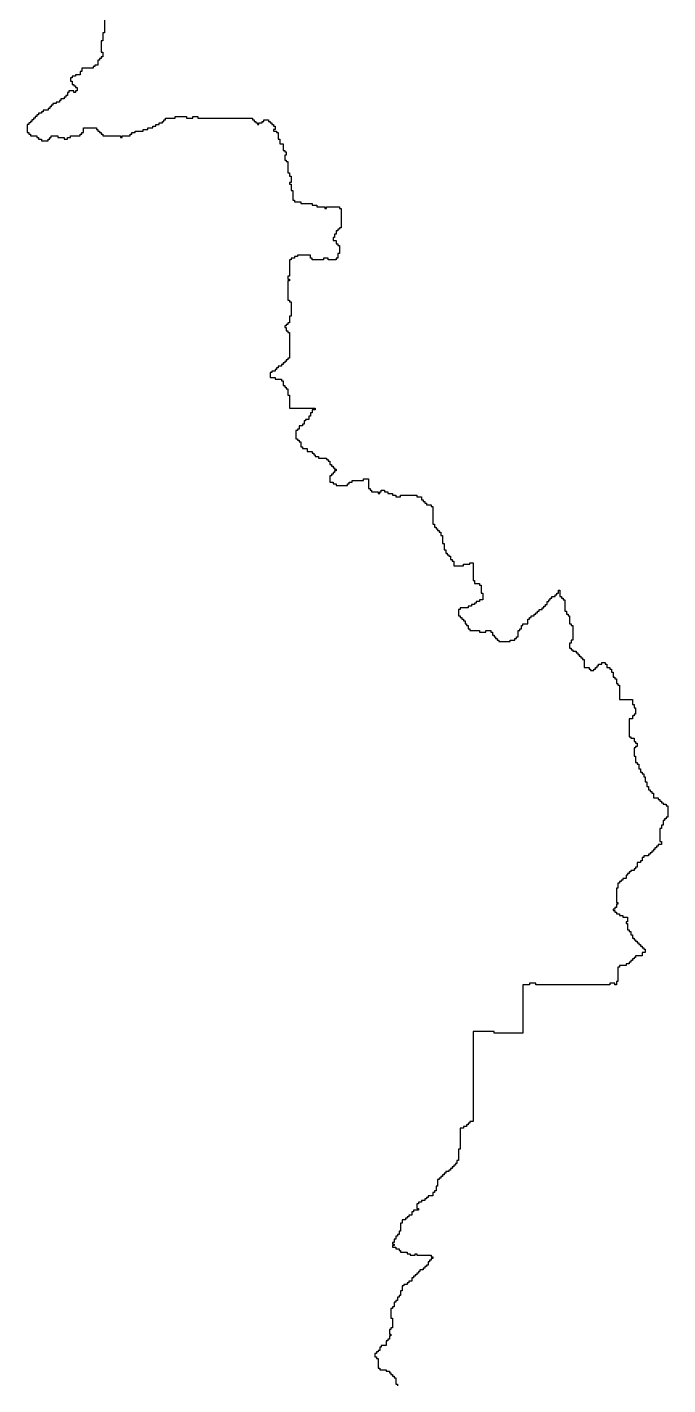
# Model space of a CAD drawing. Header units: inches. Extents: x -98695 to 376223, y 1122520 to 1501782.
# Drawn here: x 198607 to 210884, y 1259437 to 1285437 of the extents above; entities that cross this region are included whole.
import ezdxf

# ---------------------------------------------------------------- set-up
doc = ezdxf.new("R2010")
doc.units = ezdxf.units.IN
doc.header["$MEASUREMENT"] = 0
doc.layers.add('subs1', color=7, linetype='Continuous', true_color=0xc8dcf7)

msp = doc.modelspace()

# ---------------------------------------------------------------- linework, layer by layer
at = {"layer": 'subs1'}
msp.add_polyline3d([(200088, 1285576, 0), (200088, 1285329, 0), (200057, 1285329, 0), (200057, 1285175, 0), (200026, 1285175, 0), (200026, 1284959, 0), (200057, 1284959, 0), (200057, 1284867, 0), (200026, 1284867, 0), (200026, 1284836, 0), (199995, 1284836, 0), (199995, 1284805, 0), (199964, 1284805, 0), (199964, 1284712, 0), (199903, 1284712, 0), (199903, 1284681, 0), (199872, 1284681, 0), (199872, 1284651, 0), (199656, 1284651, 0), (199656, 1284589, 0), (199625, 1284589, 0), (199625, 1284527, 0), (199532, 1284527, 0), (199532, 1284496, 0), (199471, 1284496, 0), (199471, 1284466, 0), (199440, 1284466, 0), (199440, 1284404, 0), (199471, 1284404, 0), (199471, 1284342, 0), (199502, 1284342, 0), (199502, 1284311, 0), (199532, 1284311, 0), (199532, 1284280, 0), (199563, 1284280, 0), (199563, 1284219, 0), (199532, 1284219, 0), (199532, 1284188, 0), (199502, 1284188, 0), (199502, 1284219, 0), (199409, 1284219, 0), (199409, 1284188, 0), (199378, 1284188, 0), (199378, 1284126, 0), (199347, 1284126, 0), (199347, 1284095, 0), (199316, 1284095, 0), (199316, 1284065, 0), (199255, 1284065, 0), (199255, 1284034, 0), (199224, 1284034, 0), (199224, 1284003, 0), (199162, 1284003, 0), (199162, 1283972, 0), (199101, 1283972, 0), (199101, 1283941, 0), (199070, 1283941, 0), (199070, 1283910, 0), (199039, 1283910, 0), (199039, 1283879, 0), (199008, 1283879, 0), (199008, 1283849, 0), (198915, 1283849, 0), (198915, 1283818, 0), (198885, 1283818, 0), (198885, 1283787, 0), (198823, 1283787, 0), (198823, 1283756, 0), (198792, 1283756, 0), (198792, 1283725, 0), (198761, 1283725, 0), (198761, 1283694, 0), (198730, 1283694, 0), (198730, 1283664, 0), (198700, 1283664, 0), (198700, 1283633, 0), (198669, 1283633, 0), (198669, 1283602, 0), (198638, 1283602, 0), (198638, 1283571, 0), (198607, 1283571, 0), (198607, 1283417, 0), (198638, 1283417, 0), (198638, 1283386, 0), (198669, 1283386, 0), (198669, 1283355, 0), (198792, 1283355, 0), (198792, 1283324, 0), (198823, 1283324, 0), (198823, 1283293, 0), (198885, 1283293, 0), (198885, 1283263, 0), (199008, 1283263, 0), (199008, 1283293, 0), (199039, 1283293, 0), (199039, 1283324, 0), (199070, 1283324, 0), (199070, 1283355, 0), (199193, 1283355, 0), (199193, 1283324, 0), (199316, 1283324, 0), (199316, 1283293, 0), (199378, 1283293, 0), (199378, 1283324, 0), (199440, 1283324, 0), (199440, 1283355, 0), (199625, 1283355, 0), (199625, 1283386, 0), (199656, 1283386, 0), (199656, 1283417, 0), (199687, 1283417, 0), (199687, 1283509, 0), (199933, 1283509, 0), (199933, 1283478, 0), (199964, 1283478, 0), (199964, 1283448, 0), (199995, 1283448, 0), (199995, 1283417, 0), (200026, 1283417, 0), (200026, 1283386, 0), (200057, 1283386, 0), (200057, 1283355, 0), (200396, 1283355, 0), (200396, 1283324, 0), (200427, 1283324, 0), (200427, 1283355, 0), (200581, 1283355, 0), (200581, 1283386, 0), (200612, 1283386, 0), (200612, 1283417, 0), (200674, 1283417, 0), (200674, 1283448, 0), (200828, 1283448, 0), (200828, 1283478, 0), (200921, 1283478, 0), (200921, 1283509, 0), (201013, 1283509, 0), (201013, 1283540, 0), (201075, 1283540, 0), (201075, 1283571, 0), (201136, 1283571, 0), (201136, 1283602, 0), (201198, 1283602, 0), (201198, 1283633, 0), (201229, 1283633, 0), (201229, 1283664, 0), (201260, 1283664, 0), (201260, 1283694, 0), (201445, 1283694, 0), (201445, 1283725, 0), (201661, 1283725, 0), (201661, 1283694, 0), (201784, 1283694, 0), (201784, 1283725, 0), (201877, 1283725, 0), (201877, 1283694, 0), (202926, 1283694, 0), (202926, 1283664, 0), (202956, 1283664, 0), (202956, 1283633, 0), (202987, 1283633, 0), (202987, 1283602, 0), (203018, 1283602, 0), (203018, 1283571, 0), (203049, 1283571, 0), (203049, 1283602, 0), (203111, 1283602, 0), (203111, 1283633, 0), (203141, 1283633, 0), (203141, 1283664, 0), (203234, 1283664, 0), (203234, 1283633, 0), (203265, 1283633, 0), (203265, 1283602, 0), (203296, 1283602, 0), (203296, 1283571, 0), (203327, 1283571, 0), (203327, 1283540, 0), (203357, 1283540, 0), (203357, 1283478, 0), (203327, 1283478, 0), (203327, 1283448, 0), (203388, 1283448, 0), (203388, 1283417, 0), (203419, 1283417, 0), (203419, 1283293, 0), (203450, 1283293, 0), (203450, 1283201, 0), (203512, 1283201, 0), (203512, 1283077, 0), (203542, 1283077, 0), (203542, 1283047, 0), (203573, 1283047, 0), (203573, 1282985, 0), (203542, 1282985, 0), (203542, 1282892, 0), (203573, 1282892, 0), (203573, 1282862, 0), (203604, 1282862, 0), (203604, 1282646, 0), (203635, 1282646, 0), (203635, 1282584, 0), (203666, 1282584, 0), (203666, 1282461, 0), (203635, 1282461, 0), (203635, 1282430, 0), (203666, 1282430, 0), (203666, 1282306, 0), (203697, 1282306, 0), (203697, 1282121, 0), (203728, 1282121, 0), (203728, 1282090, 0), (203851, 1282090, 0), (203851, 1282059, 0), (204067, 1282059, 0), (204067, 1282029, 0), (204159, 1282029, 0), (204159, 1281998, 0), (204314, 1281998, 0), (204314, 1281967, 0), (204345, 1281967, 0), (204345, 1281998, 0), (204591, 1281998, 0), (204591, 1281967, 0), (204622, 1281967, 0), (204622, 1281597, 0), (204591, 1281597, 0), (204591, 1281566, 0), (204560, 1281566, 0), (204560, 1281535, 0), (204530, 1281535, 0), (204530, 1281473, 0), (204499, 1281473, 0), (204499, 1281412, 0), (204468, 1281412, 0), (204468, 1281350, 0), (204530, 1281350, 0), (204530, 1281288, 0), (204560, 1281288, 0), (204560, 1281257, 0), (204591, 1281257, 0), (204591, 1281103, 0), (204560, 1281103, 0), (204560, 1281011, 0), (204530, 1281011, 0), (204530, 1280980, 0), (204375, 1280980, 0), (204375, 1281011, 0), (204283, 1281011, 0), (204283, 1280980, 0), (204067, 1280980, 0), (204067, 1281011, 0), (204036, 1281011, 0), (204036, 1281072, 0), (203789, 1281072, 0), (203789, 1281042, 0), (203728, 1281042, 0), (203728, 1281011, 0), (203666, 1281011, 0), (203666, 1280980, 0), (203635, 1280980, 0), (203635, 1280671, 0), (203604, 1280671, 0), (203604, 1280610, 0), (203635, 1280610, 0), (203635, 1280579, 0), (203604, 1280579, 0), (203604, 1280209, 0), (203635, 1280209, 0), (203635, 1280178, 0), (203666, 1280178, 0), (203666, 1279900, 0), (203635, 1279900, 0), (203635, 1279777, 0), (203604, 1279777, 0), (203604, 1279746, 0), (203573, 1279746, 0), (203573, 1279715, 0), (203542, 1279715, 0), (203542, 1279684, 0), (203573, 1279684, 0), (203573, 1279623, 0), (203604, 1279623, 0), (203604, 1279592, 0), (203635, 1279592, 0), (203635, 1279098, 0), (203604, 1279098, 0), (203604, 1279067, 0), (203573, 1279067, 0), (203573, 1279037, 0), (203542, 1279037, 0), (203542, 1279006, 0), (203512, 1279006, 0), (203512, 1278975, 0), (203481, 1278975, 0), (203481, 1278944, 0), (203419, 1278944, 0), (203419, 1278913, 0), (203388, 1278913, 0), (203388, 1278882, 0), (203357, 1278882, 0), (203357, 1278851, 0), (203296, 1278851, 0), (203296, 1278821, 0), (203265, 1278821, 0), (203265, 1278728, 0), (203357, 1278728, 0), (203357, 1278697, 0), (203481, 1278697, 0), (203481, 1278666, 0), (203512, 1278666, 0), (203512, 1278574, 0), (203542, 1278574, 0), (203542, 1278543, 0), (203573, 1278543, 0), (203573, 1278512, 0), (203604, 1278512, 0), (203604, 1278389, 0), (203635, 1278389, 0), (203635, 1278142, 0), (204129, 1278142, 0), (204129, 1278111, 0), (204067, 1278111, 0), (204067, 1278049, 0), (204036, 1278049, 0), (204036, 1277988, 0), (204005, 1277988, 0), (204005, 1277926, 0), (203943, 1277926, 0), (203943, 1277895, 0), (203913, 1277895, 0), (203913, 1277833, 0), (203882, 1277833, 0), (203882, 1277803, 0), (203820, 1277803, 0), (203820, 1277741, 0), (203789, 1277741, 0), (203789, 1277710, 0), (203758, 1277710, 0), (203758, 1277556, 0), (203789, 1277556, 0), (203789, 1277525, 0), (203820, 1277525, 0), (203820, 1277494, 0), (203851, 1277494, 0), (203851, 1277402, 0), (203882, 1277402, 0), (203882, 1277371, 0), (203974, 1277371, 0), (203974, 1277309, 0), (204067, 1277309, 0), (204067, 1277278, 0), (204098, 1277278, 0), (204098, 1277247, 0), (204129, 1277247, 0), (204129, 1277217, 0), (204190, 1277217, 0), (204190, 1277186, 0), (204345, 1277186, 0), (204345, 1277155, 0), (204375, 1277155, 0), (204375, 1277124, 0), (204406, 1277124, 0), (204406, 1277062, 0), (204437, 1277062, 0), (204437, 1277031, 0), (204468, 1277031, 0), (204468, 1277001, 0), (204499, 1277001, 0), (204499, 1276970, 0), (204530, 1276970, 0), (204530, 1276939, 0), (204499, 1276939, 0), (204499, 1276908, 0), (204468, 1276908, 0), (204468, 1276877, 0), (204437, 1276877, 0), (204437, 1276846, 0), (204406, 1276846, 0), (204406, 1276723, 0), (204468, 1276723, 0), (204468, 1276692, 0), (204530, 1276692, 0), (204530, 1276661, 0), (204746, 1276661, 0), (204746, 1276692, 0), (204776, 1276692, 0), (204776, 1276723, 0), (204838, 1276723, 0), (204838, 1276754, 0), (205054, 1276754, 0), (205054, 1276785, 0), (205147, 1276785, 0), (205147, 1276600, 0), (205177, 1276600, 0), (205177, 1276569, 0), (205208, 1276569, 0), (205208, 1276538, 0), (205332, 1276538, 0), (205332, 1276507, 0), (205362, 1276507, 0), (205362, 1276538, 0), (205393, 1276538, 0), (205393, 1276569, 0), (205455, 1276569, 0), (205455, 1276538, 0), (205517, 1276538, 0), (205517, 1276507, 0), (205609, 1276507, 0), (205609, 1276476, 0), (205671, 1276476, 0), (205671, 1276445, 0), (205763, 1276445, 0), (205763, 1276476, 0), (206072, 1276476, 0), (206072, 1276445, 0), (206164, 1276445, 0), (206164, 1276384, 0), (206195, 1276384, 0), (206195, 1276353, 0), (206226, 1276353, 0), (206226, 1276322, 0), (206257, 1276322, 0), (206257, 1276291, 0), (206350, 1276291, 0), (206350, 1276260, 0), (206380, 1276260, 0), (206380, 1275921, 0), (206411, 1275921, 0), (206411, 1275859, 0), (206442, 1275859, 0), (206442, 1275828, 0), (206473, 1275828, 0), (206473, 1275798, 0), (206504, 1275798, 0), (206504, 1275767, 0), (206535, 1275767, 0), (206535, 1275705, 0), (206565, 1275705, 0), (206565, 1275551, 0), (206596, 1275551, 0), (206596, 1275427, 0), (206627, 1275427, 0), (206627, 1275366, 0), (206658, 1275366, 0), (206658, 1275335, 0), (206689, 1275335, 0), (206689, 1275304, 0), (206720, 1275304, 0), (206720, 1275242, 0), (206751, 1275242, 0), (206751, 1275212, 0), (206781, 1275212, 0), (206781, 1275119, 0), (206966, 1275119, 0), (206966, 1275150, 0), (207090, 1275150, 0), (207090, 1275181, 0), (207152, 1275181, 0), (207152, 1274841, 0), (207182, 1274841, 0), (207182, 1274780, 0), (207275, 1274780, 0), (207275, 1274749, 0), (207306, 1274749, 0), (207306, 1274595, 0), (207337, 1274595, 0), (207337, 1274471, 0), (207275, 1274471, 0), (207275, 1274440, 0), (207213, 1274440, 0), (207213, 1274409, 0), (207182, 1274409, 0), (207182, 1274379, 0), (207121, 1274379, 0), (207121, 1274348, 0), (207059, 1274348, 0), (207059, 1274317, 0), (206905, 1274317, 0), (206905, 1274286, 0), (206874, 1274286, 0), (206874, 1274163, 0), (206905, 1274163, 0), (206905, 1274132, 0), (206936, 1274132, 0), (206936, 1274101, 0), (206966, 1274101, 0), (206966, 1274070, 0), (206997, 1274070, 0), (206997, 1274008, 0), (207028, 1274008, 0), (207028, 1273978, 0), (207059, 1273978, 0), (207059, 1273916, 0), (207090, 1273916, 0), (207090, 1273885, 0), (207275, 1273885, 0), (207275, 1273854, 0), (207398, 1273854, 0), (207398, 1273885, 0), (207491, 1273885, 0), (207491, 1273854, 0), (207522, 1273854, 0), (207522, 1273793, 0), (207553, 1273793, 0), (207553, 1273762, 0), (207583, 1273762, 0), (207583, 1273731, 0), (207614, 1273731, 0), (207614, 1273700, 0), (207645, 1273700, 0), (207645, 1273669, 0), (207861, 1273669, 0), (207861, 1273700, 0), (207954, 1273700, 0), (207954, 1273731, 0), (207984, 1273731, 0), (207984, 1273762, 0), (208015, 1273762, 0), (208015, 1273885, 0), (208046, 1273885, 0), (208046, 1273916, 0), (208077, 1273916, 0), (208077, 1273978, 0), (208108, 1273978, 0), (208108, 1274008, 0), (208200, 1274008, 0), (208200, 1274101, 0), (208231, 1274101, 0), (208231, 1274132, 0), (208262, 1274132, 0), (208262, 1274163, 0), (208324, 1274163, 0), (208324, 1274194, 0), (208355, 1274194, 0), (208355, 1274224, 0), (208385, 1274224, 0), (208385, 1274255, 0), (208416, 1274255, 0), (208416, 1274286, 0), (208478, 1274286, 0), (208478, 1274317, 0), (208509, 1274317, 0), (208509, 1274348, 0), (208540, 1274348, 0), (208540, 1274379, 0), (208571, 1274379, 0), (208571, 1274440, 0), (208601, 1274440, 0), (208601, 1274471, 0), (208632, 1274471, 0), (208632, 1274502, 0), (208663, 1274502, 0), (208663, 1274533, 0), (208725, 1274533, 0), (208725, 1274564, 0), (208756, 1274564, 0), (208756, 1274595, 0), (208786, 1274595, 0), (208786, 1274656, 0), (208817, 1274656, 0), (208817, 1274533, 0), (208848, 1274533, 0), (208848, 1274502, 0), (208879, 1274502, 0), (208879, 1274471, 0), (208910, 1274471, 0), (208910, 1274255, 0), (208941, 1274255, 0), (208941, 1274194, 0), (208972, 1274194, 0), (208972, 1274163, 0), (209002, 1274163, 0), (209002, 1274008, 0), (209033, 1274008, 0), (209033, 1273978, 0), (209064, 1273978, 0), (209064, 1273700, 0), (209033, 1273700, 0), (209033, 1273638, 0), (209002, 1273638, 0), (209002, 1273546, 0), (209033, 1273546, 0), (209033, 1273515, 0), (209064, 1273515, 0), (209064, 1273484, 0), (209126, 1273484, 0), (209126, 1273453, 0), (209157, 1273453, 0), (209157, 1273422, 0), (209187, 1273422, 0), (209187, 1273392, 0), (209218, 1273392, 0), (209218, 1273361, 0), (209249, 1273361, 0), (209249, 1273330, 0), (209280, 1273330, 0), (209280, 1273176, 0), (209373, 1273176, 0), (209373, 1273145, 0), (209403, 1273145, 0), (209403, 1273114, 0), (209465, 1273114, 0), (209465, 1273145, 0), (209496, 1273145, 0), (209496, 1273176, 0), (209527, 1273176, 0), (209527, 1273206, 0), (209558, 1273206, 0), (209558, 1273237, 0), (209619, 1273237, 0), (209619, 1273268, 0), (209681, 1273268, 0), (209681, 1273237, 0), (209712, 1273237, 0), (209712, 1273176, 0), (209774, 1273176, 0), (209774, 1273145, 0), (209804, 1273145, 0), (209804, 1273083, 0), (209835, 1273083, 0), (209835, 1272991, 0), (209866, 1272991, 0), (209866, 1272960, 0), (209897, 1272960, 0), (209897, 1272867, 0), (209928, 1272867, 0), (209928, 1272836, 0), (209959, 1272836, 0), (209959, 1272559, 0), (210205, 1272559, 0), (210205, 1272466, 0), (210236, 1272466, 0), (210236, 1272404, 0), (210267, 1272404, 0), (210267, 1272281, 0), (210236, 1272281, 0), (210236, 1272250, 0), (210205, 1272250, 0), (210205, 1272189, 0), (210144, 1272189, 0), (210144, 1271849, 0), (210175, 1271849, 0), (210175, 1271818, 0), (210236, 1271818, 0), (210236, 1271757, 0), (210267, 1271757, 0), (210267, 1271726, 0), (210298, 1271726, 0), (210298, 1271664, 0), (210267, 1271664, 0), (210267, 1271633, 0), (210236, 1271633, 0), (210236, 1271479, 0), (210267, 1271479, 0), (210267, 1271356, 0), (210298, 1271356, 0), (210298, 1271325, 0), (210329, 1271325, 0), (210329, 1271232, 0), (210360, 1271232, 0), (210360, 1271171, 0), (210390, 1271171, 0), (210390, 1271140, 0), (210421, 1271140, 0), (210421, 1271078, 0), (210452, 1271078, 0), (210452, 1270985, 0), (210483, 1270985, 0), (210483, 1270893, 0), (210514, 1270893, 0), (210514, 1270831, 0), (210545, 1270831, 0), (210545, 1270800, 0), (210576, 1270800, 0), (210576, 1270770, 0), (210606, 1270770, 0), (210606, 1270677, 0), (210699, 1270677, 0), (210699, 1270646, 0), (210730, 1270646, 0), (210730, 1270615, 0), (210761, 1270615, 0), (210761, 1270584, 0), (210791, 1270584, 0), (210791, 1270554, 0), (210853, 1270554, 0), (210853, 1270523, 0), (210884, 1270523, 0), (210884, 1270307, 0), (210853, 1270307, 0), (210853, 1270276, 0), (210822, 1270276, 0), (210822, 1270245, 0), (210791, 1270245, 0), (210791, 1270153, 0), (210761, 1270153, 0), (210761, 1270091, 0), (210730, 1270091, 0), (210730, 1269844, 0), (210761, 1269844, 0), (210761, 1269782, 0), (210699, 1269782, 0), (210699, 1269752, 0), (210668, 1269752, 0), (210668, 1269721, 0), (210637, 1269721, 0), (210637, 1269690, 0), (210606, 1269690, 0), (210606, 1269659, 0), (210576, 1269659, 0), (210576, 1269628, 0), (210545, 1269628, 0), (210545, 1269597, 0), (210514, 1269597, 0), (210514, 1269567, 0), (210421, 1269567, 0), (210421, 1269536, 0), (210390, 1269536, 0), (210390, 1269474, 0), (210360, 1269474, 0), (210360, 1269443, 0), (210298, 1269443, 0), (210298, 1269351, 0), (210267, 1269351, 0), (210267, 1269320, 0), (210236, 1269320, 0), (210236, 1269289, 0), (210175, 1269289, 0), (210175, 1269258, 0), (210144, 1269258, 0), (210144, 1269227, 0), (210113, 1269227, 0), (210113, 1269196, 0), (210082, 1269196, 0), (210082, 1269135, 0), (210020, 1269135, 0), (210020, 1269104, 0), (209989, 1269104, 0), (209989, 1269073, 0), (209959, 1269073, 0), (209959, 1269042, 0), (209928, 1269042, 0), (209928, 1268950, 0), (209897, 1268950, 0), (209897, 1268672, 0), (209928, 1268672, 0), (209928, 1268641, 0), (209897, 1268641, 0), (209897, 1268579, 0), (209866, 1268579, 0), (209866, 1268549, 0), (209835, 1268549, 0), (209835, 1268518, 0), (209866, 1268518, 0), (209866, 1268487, 0), (209897, 1268487, 0), (209897, 1268456, 0), (209959, 1268456, 0), (209959, 1268425, 0), (210020, 1268425, 0), (210020, 1268394, 0), (210113, 1268394, 0), (210113, 1268302, 0), (210082, 1268302, 0), (210082, 1268271, 0), (210113, 1268271, 0), (210113, 1268148, 0), (210144, 1268148, 0), (210144, 1268117, 0), (210175, 1268117, 0), (210175, 1268055, 0), (210205, 1268055, 0), (210205, 1267993, 0), (210236, 1267993, 0), (210236, 1267962, 0), (210267, 1267962, 0), (210267, 1267932, 0), (210298, 1267932, 0), (210298, 1267901, 0), (210329, 1267901, 0), (210329, 1267870, 0), (210360, 1267870, 0), (210360, 1267839, 0), (210390, 1267839, 0), (210390, 1267808, 0), (210421, 1267808, 0), (210421, 1267777, 0), (210452, 1267777, 0), (210452, 1267716, 0), (210390, 1267716, 0), (210390, 1267654, 0), (210267, 1267654, 0), (210267, 1267623, 0), (210236, 1267623, 0), (210236, 1267592, 0), (210205, 1267592, 0), (210205, 1267561, 0), (210175, 1267561, 0), (210175, 1267531, 0), (210144, 1267531, 0), (210144, 1267500, 0), (210082, 1267500, 0), (210082, 1267469, 0), (209959, 1267469, 0), (209959, 1267438, 0), (209928, 1267438, 0), (209928, 1267160, 0), (209897, 1267160, 0), (209897, 1267099, 0), (209866, 1267099, 0), (209866, 1267130, 0), (209774, 1267130, 0), (209774, 1267099, 0), (208355, 1267099, 0), (208355, 1267130, 0), (208231, 1267130, 0), (208231, 1267099, 0), (208108, 1267099, 0), (208108, 1266173, 0), (207553, 1266173, 0), (207553, 1266204, 0), (207152, 1266204, 0), (207152, 1264477, 0), (207090, 1264477, 0), (207090, 1264446, 0), (207059, 1264446, 0), (207059, 1264415, 0), (207028, 1264415, 0), (207028, 1264384, 0), (206966, 1264384, 0), (206966, 1264353, 0), (206905, 1264353, 0), (206905, 1263952, 0), (206874, 1263952, 0), (206874, 1263736, 0), (206843, 1263736, 0), (206843, 1263675, 0), (206812, 1263675, 0), (206812, 1263644, 0), (206781, 1263644, 0), (206781, 1263613, 0), (206751, 1263613, 0), (206751, 1263582, 0), (206720, 1263582, 0), (206720, 1263551, 0), (206689, 1263551, 0), (206689, 1263521, 0), (206627, 1263521, 0), (206627, 1263490, 0), (206596, 1263490, 0), (206596, 1263459, 0), (206565, 1263459, 0), (206565, 1263428, 0), (206535, 1263428, 0), (206535, 1263397, 0), (206504, 1263397, 0), (206504, 1263366, 0), (206473, 1263366, 0), (206473, 1263243, 0), (206442, 1263243, 0), (206442, 1263150, 0), (206411, 1263150, 0), (206411, 1263120, 0), (206380, 1263120, 0), (206380, 1263058, 0), (206288, 1263058, 0), (206288, 1263027, 0), (206257, 1263027, 0), (206257, 1262996, 0), (206226, 1262996, 0), (206226, 1262965, 0), (206164, 1262965, 0), (206164, 1262934, 0), (206103, 1262934, 0), (206103, 1262904, 0), (206072, 1262904, 0), (206072, 1262811, 0), (206103, 1262811, 0), (206103, 1262780, 0), (206010, 1262780, 0), (206010, 1262749, 0), (205979, 1262749, 0), (205979, 1262688, 0), (205918, 1262688, 0), (205918, 1262657, 0), (205887, 1262657, 0), (205887, 1262626, 0), (205856, 1262626, 0), (205856, 1262595, 0), (205794, 1262595, 0), (205794, 1262533, 0), (205763, 1262533, 0), (205763, 1262379, 0), (205733, 1262379, 0), (205733, 1262318, 0), (205702, 1262318, 0), (205702, 1262287, 0), (205671, 1262287, 0), (205671, 1262225, 0), (205640, 1262225, 0), (205640, 1262163, 0), (205609, 1262163, 0), (205609, 1262132, 0), (205640, 1262132, 0), (205640, 1262102, 0), (205609, 1262102, 0), (205609, 1262071, 0), (205671, 1262071, 0), (205671, 1262040, 0), (205733, 1262040, 0), (205733, 1262009, 0), (205763, 1262009, 0), (205763, 1261978, 0), (205887, 1261978, 0), (205887, 1261947, 0), (205949, 1261947, 0), (205949, 1261917, 0), (206041, 1261917, 0), (206041, 1261947, 0), (206072, 1261947, 0), (206072, 1261917, 0), (206350, 1261917, 0), (206350, 1261886, 0), (206380, 1261886, 0), (206380, 1261855, 0), (206350, 1261855, 0), (206350, 1261824, 0), (206319, 1261824, 0), (206319, 1261793, 0), (206288, 1261793, 0), (206288, 1261731, 0), (206257, 1261731, 0), (206257, 1261701, 0), (206226, 1261701, 0), (206226, 1261670, 0), (206195, 1261670, 0), (206195, 1261639, 0), (206134, 1261639, 0), (206134, 1261608, 0), (206103, 1261608, 0), (206103, 1261577, 0), (206072, 1261577, 0), (206072, 1261546, 0), (206041, 1261546, 0), (206041, 1261516, 0), (206010, 1261516, 0), (206010, 1261485, 0), (205979, 1261485, 0), (205979, 1261423, 0), (205918, 1261423, 0), (205918, 1261392, 0), (205887, 1261392, 0), (205887, 1261361, 0), (205825, 1261361, 0), (205825, 1261330, 0), (205794, 1261330, 0), (205794, 1261238, 0), (205763, 1261238, 0), (205763, 1261145, 0), (205733, 1261145, 0), (205733, 1261114, 0), (205702, 1261114, 0), (205702, 1261053, 0), (205671, 1261053, 0), (205671, 1261022, 0), (205640, 1261022, 0), (205640, 1260929, 0), (205609, 1260929, 0), (205609, 1260899, 0), (205578, 1260899, 0), (205578, 1260713, 0), (205609, 1260713, 0), (205609, 1260528, 0), (205578, 1260528, 0), (205578, 1260498, 0), (205548, 1260498, 0), (205548, 1260405, 0), (205578, 1260405, 0), (205578, 1260374, 0), (205548, 1260374, 0), (205548, 1260312, 0), (205517, 1260312, 0), (205517, 1260282, 0), (205486, 1260282, 0), (205486, 1260189, 0), (205393, 1260189, 0), (205393, 1260158, 0), (205362, 1260158, 0), (205362, 1260097, 0), (205332, 1260097, 0), (205332, 1260066, 0), (205301, 1260066, 0), (205301, 1260035, 0), (205270, 1260035, 0), (205270, 1259973, 0), (205301, 1259973, 0), (205301, 1259942, 0), (205332, 1259942, 0), (205332, 1259757, 0), (205362, 1259757, 0), (205362, 1259726, 0), (205486, 1259726, 0), (205486, 1259696, 0), (205548, 1259696, 0), (205548, 1259665, 0), (205578, 1259665, 0), (205578, 1259634, 0), (205609, 1259634, 0), (205609, 1259603, 0), (205640, 1259603, 0), (205640, 1259572, 0), (205671, 1259572, 0), (205671, 1259449, 0), (205702, 1259449, 0), (205702, 1259418, 0)], dxfattribs=at)

doc.saveas('drawing.dxf')
